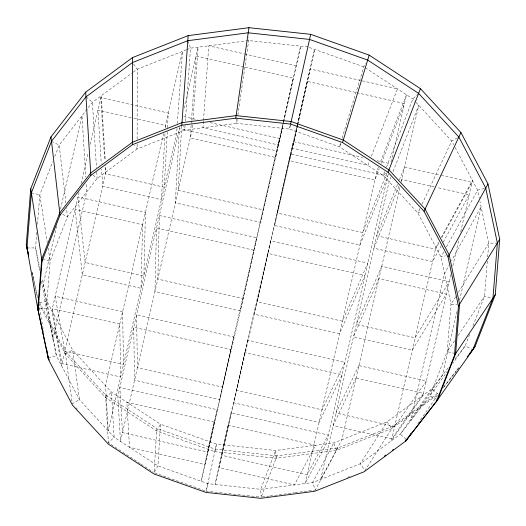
<?xml version="1.0" encoding="UTF-8"?>
<svg xmlns="http://www.w3.org/2000/svg" width="526" height="526" viewBox="0 0 526 526"><rect width="100%" height="100%" fill="white"/><g stroke="black" fill="none" stroke-linecap="round" stroke-linejoin="round"><path stroke-width="0.39" stroke-dasharray="2.63 1.97" d="M137.128 144.065L137.122 148.95L97.132 178.465L67.466 216.699L50.154 261.047L46.367 308.473L56.374 355.76L79.479 399.681L114.116 437.244L157.925 465.885L207.921 483.65L260.692 489.338L312.641 482.559L360.238 463.768L400.227 434.246L429.893 396.012L447.278 371.317M137.135 139.186L137.214 69.222L132.473 62.535M164.973 133.65L161.403 199.683L102.669 186.283L101.603 169.076M165.282 127.943L165.414 125.497L132.085 117.89M167.261 131.802L164.263 187.236L105.529 173.836L105.075 166.459M167.478 127.726L168.274 113.051L100.821 97.652L104.72 160.726M181.68 126.016L178.196 190.419L263.526 209.894M39.522 302.47L65.04 350.96L105.562 394.901L156.82 428.414L154.072 472.664L157.925 465.885L160.515 424.212L111.446 392.133L72.647 350.066L46.768 300.872L42.014 278.399M176.999 128.423L176.651 133.341L108.244 430.879L105.575 385.768L163.514 133.762M177.347 123.505L182.456 51.364L164.802 128.16M185.067 125.241L184.718 130.159L137.122 148.95L134.755 145.603M185.356 121.138L190.524 48.175L188.078 41.442M191.477 120.756L190.254 137.97L275.585 157.445L283.284 123.018M191.536 119.935L196.06 55.993L243.886 66.907M192.569 125.07L192.279 129.172L120.493 441.413L117.824 396.302L179.675 127.259M192.917 120.152L198.085 47.189L184.093 108.047M203.437 121.217L202.97 127.772L278.445 144.998L283.639 121.782M203.496 120.395L208.776 45.795L243.735 53.77M36.8 232.374L35.564 247.904L39.595 270.515M37.458 224.201L39.805 194.778L52.633 161.923M487.332 261.139L484.531 296.283L472.894 326.087M487.661 257.056L488.766 243.157L479.909 201.267M237.259 119.317L236.674 123.373L184.718 130.159L183.357 126.418M237.851 115.26L248.713 40.581L248.509 37.471M283.461 122.223L293.304 78.183L244.682 67.091M283.816 120.98L300.668 46.176L282.81 123.84M290.332 125.076L289.445 129.061L339.434 146.833L383.244 175.474L417.881 213.03L440.992 256.951L450.992 304.238L447.205 351.67L429.893 396.012L437.593 399.826M297.216 126.201L289.517 160.627L374.847 180.102L379.292 168.622M297.394 125.398L307.243 81.366L356.661 92.648M297.571 124.964L292.384 148.181L367.852 165.407L369.337 161.581M297.749 124.162L310.103 68.919L361.743 80.708M297.65 125.096L215.075 484.426L223.668 444.884L296.559 127.825M297.828 124.294L314.601 49.359L297.479 123.82M56.657 225.95L43.25 284.257L52.856 339.152L86.711 191.898L86.152 182.89M60.516 209.17L81.997 115.72L85.797 177.157M79.038 192.391L51.87 310.57L61.476 365.465L105.963 171.949L105.562 165.394M81.063 183.607L88.039 153.263M90.058 144.479L101.255 95.765L105.259 160.483M282.626 124.642L209.729 441.708L201.142 481.244L282.284 128.291M48.201 357.864L56.374 355.76L46.768 300.872L38.595 302.969L65.461 354.031L105.726 397.695L156.656 430.991L214.779 451.65L216.508 444.115L275.617 450.486L333.806 442.885L387.116 421.839L431.912 388.78L448.52 367.365M207.921 483.65L206.185 491.185L154.835 472.933M290.306 125.293L289.445 129.061L236.674 123.373L236.365 118.712M296.743 127.022L297.295 124.623M388.313 173.915L326.245 443.872L305.08 483.545L376.872 171.305L378.648 166.709M391.048 162.021L406.513 94.765L380.127 162.882M399.813 187.697L341.874 439.703L320.709 479.37L389.115 181.838L390.897 177.242M401.101 182.095L418.755 105.299L392.968 171.884M450.802 274.723L423.075 395.296L391.397 440.768L435.89 247.253L438.638 242.23M452.82 265.939L459.06 238.784M460.71 231.598L472.46 180.497L441.393 237.2M457.022 311.445L442.333 375.347L410.655 420.813L444.503 273.566L448.829 265.669M459.592 300.261L481.08 206.81L451.584 260.646M340.631 142.908L339.434 146.833L341.367 143.44M342.064 138.206L363.821 66.855L365.748 63.462M269.286 496.057L261.198 497.116L277.051 455.858L337.837 447.922L393.52 425.935L438.329 392.856M371.409 156.222L397.492 88.868L362.539 80.892M381.37 163.264L404.487 103.563L357.456 92.832M384.73 171.647L383.244 175.474L386.104 172.692M386.505 167.051L412.884 98.934L418.032 93.924M54.724 156.57L59.195 145.11L92.425 102.287L132.605 72.627M469.613 334.49L465.135 345.957L452.919 363.308M386.965 172.87L362.789 232.551L277.458 213.076L293.39 141.606L362.743 157.438M397.538 184.363L376.721 235.733L435.456 249.14L438.993 242.677M399.372 179.826L404.573 166.985L441.077 175.316M398.958 186.23L373.861 248.18L432.596 261.586L441.242 245.793M401.101 180.944L401.713 179.432L435.837 187.217M419.972 208.579L417.881 213.03L421.477 211.051M422.062 204.121L451.683 141.001L458.869 137.036M337.837 447.922L315.363 490.041L312.641 482.559L333.806 442.885L336.528 450.374L391.857 428.526L437.691 394.697M441.748 237.653L472.026 182.384L441.873 175.5M443.208 242.203L469.166 194.824L436.633 187.401M443.747 251.928L440.992 256.951L445.45 255.807M446.495 246.904L477.569 190.195L485.735 188.098M156.656 430.991L160.515 424.212L216.508 444.115L206.185 491.185L260.39 497.024M455.713 296.605L450.992 304.238L457.245 304.173M458.291 292.443L488.766 243.157L497.366 243.071M393.52 425.935L364.978 470.454L360.238 463.768L387.116 421.839L391.857 428.526M454.49 340.861L447.205 351.67L454.878 353.419M458.133 335.463L484.531 296.283L492.961 298.209M417.848 423.634L437.415 395.545M455.069 358.929L465.135 345.957L472.835 349.764M443.826 386.86L456.404 370.652M456.903 370.002L458.416 368.062M443.346 387.767L459.842 366.51M105.726 397.695L111.446 392.133L114.116 437.244L108.402 442.807L140.435 463.748M133.262 72.141L137.214 69.222L186.125 49.917M65.461 354.031L72.647 350.066L79.479 399.681L72.292 403.646L65.04 350.96M186.717 49.681L190.524 48.175L248.713 40.581L307.822 46.952M347.423 477.384L349.711 476.484M214.779 451.65L276.13 458.258L336.528 450.374M270.094 495.952L294.343 492.79M295.152 492.678L314.555 490.147M26.971 247.996L35.564 247.904L40.147 269.575M39.338 308.552L46.367 308.473L41.469 281.015M277.051 455.858L215.312 449.204L156.82 428.414M244.524 53.954L296.164 65.743M183.804 116.594L197.355 119.685M210.111 122.597L279.457 138.43L260.666 222.34L175.336 202.865L179.353 128.679L276.597 150.87M377.089 160.713L389.838 163.619M131.29 117.706L97.961 110.098L101.255 163.343M31.369 192.851L39.805 194.778L47.248 242.46M253.769 250.166L156.524 227.968L154.953 291.516L240.283 310.991L256.629 237.719L159.385 215.522L157.82 279.069L243.143 298.544M42.488 259.292L50.154 261.047L48.136 248.114M309.327 47.485L363.821 66.855M51.495 141.303L59.195 145.11L65.868 202.872M62.568 214.279L67.466 216.699L66.434 207.75M365.182 67.742L412.884 98.934L415.658 101.939M141.119 464.195L153.388 472.216M85.981 96.856L92.425 102.287L96.475 167.82M438.349 394.211L431.912 388.78L400.227 434.246L406.67 439.683M93.036 175.007L97.132 178.465L96.725 171.917M416.086 102.406L451.683 141.001L453.59 144.617M76.178 407.867L77.289 409.07M455.108 147.51L477.569 190.195L479.265 198.217M32.237 272.31L37.491 297.17M32.191 272.692L32.697 275.085M32.868 275.88L33.375 278.267M33.539 279.069L37.418 297.394M39.443 307.815L43.684 332.031M276.13 458.258L275.617 450.486L260.692 489.338L261.198 497.116M105.562 394.901L108.402 442.807M142.585 224.786L141.021 288.333L82.293 274.927L75.133 209.394L142.585 224.786M145.446 212.34L143.881 275.887L85.153 262.481L77.993 196.948L145.446 212.34M214.227 422.141L204.982 464.53L129.508 447.304L126.838 402.193L214.227 422.141M217.087 409.695L207.842 452.084L122.519 432.609L119.843 387.498L217.087 409.695M228.166 425.324L218.921 467.713L294.389 484.939L315.554 445.272L228.166 425.324M231.026 412.877L221.781 455.266L307.105 474.741L328.27 435.074L231.026 412.877M230.94 349.455L219.901 399.635L134.577 380.16L133.696 327.257L230.94 349.455M233.8 337.008L222.761 387.195L137.437 367.713L136.556 314.818L233.8 337.008M244.873 352.637L233.84 402.817L319.164 422.293L342.124 374.834L244.873 352.637M247.739 340.19L236.7 390.371L322.024 409.846L344.984 362.388L247.739 340.19M267.701 253.348L254.216 314.173L339.546 333.648L364.945 275.539L267.701 253.348M270.568 240.901L257.082 301.727L342.406 321.202L367.812 263.099L270.568 240.901M290.53 154.052L274.598 225.522L359.929 244.998L387.774 176.249L290.53 154.052M381.745 266.274L356.345 324.384L415.073 337.784L449.197 281.673L381.745 266.274M378.884 278.721L353.485 336.831L412.213 350.231L446.337 294.119L378.884 278.721M358.916 365.57L335.963 413.028L394.691 426.435L426.376 380.962L358.916 365.57M356.056 378.016L333.103 425.475L391.831 438.881L423.509 393.409L356.056 378.016M122.617 311.635L55.164 296.237L64.77 351.131L123.498 364.538L122.617 311.635M119.757 324.082L52.304 308.683L61.91 363.578L120.638 376.984L119.757 324.082"/><path stroke-width="0.79" d="M38.109 310.439L42.041 261.166L60.03 215.108L90.84 175.388L132.381 144.729L132.48 57.604L188.163 35.623L248.949 27.687L310.688 34.335L369.18 55.125L420.438 88.638L460.96 132.578L487.997 183.969L499.7 239.291L495.268 294.784L475.011 346.667L436.501 401.371L405.691 441.09L364.143 471.75L314.706 491.271L260.738 498.313L205.922 492.408L153.993 473.952L108.481 444.2L72.503 405.184L48.497 359.56L38.109 310.439L26.3 244.248L30.732 188.755L50.989 136.872L85.692 92.142L132.48 57.604M132.381 144.729L181.818 125.208L188.163 35.623M436.501 401.371L454.49 355.306L458.422 306.04L448.027 256.918L424.028 211.294L388.043 172.278L342.538 142.526L290.608 124.07L235.786 118.159L181.818 125.208M235.786 118.159L248.949 27.687M405.967 439.835L405.691 441.09L408.064 437.678M290.608 124.07L310.688 34.335M342.538 142.526L369.18 55.125M388.043 172.278L420.438 88.638M424.028 211.294L460.96 132.578M448.027 256.918L487.997 183.969M458.422 306.04L499.7 239.291M454.49 355.306L495.268 294.784M408.998 436.337L411.325 432.997M469.981 353.15L475.011 346.667M467.338 356.852L472.835 349.764L492.961 298.209L497.366 243.071L485.735 188.098L458.869 137.036L418.604 93.372L367.674 60.076L309.551 39.417L248.206 32.803L187.808 40.693L132.473 62.535L85.981 96.856L51.495 141.303L31.369 192.851L26.971 247.996L28.654 255.965M406.67 439.683L437.593 399.826L455.641 353.597L459.586 304.146L449.158 254.854L425.074 209.065L388.964 169.911L343.294 140.054L291.174 121.532L236.161 115.602L182.003 122.67L132.388 142.263L90.696 173.034L59.773 212.892L41.718 259.121L37.773 308.565L48.201 357.864L49.345 360.04M384.519 456.029L385.821 455.069M392.337 450.256L393.639 449.296M26.3 244.248L28.167 253.065M46.788 349.79L47.07 351.401M47.353 353.018L48.497 359.56M30.732 188.755L42.041 261.166M50.989 136.872L60.03 215.108M85.692 92.142L90.84 175.388"/></g></svg>
